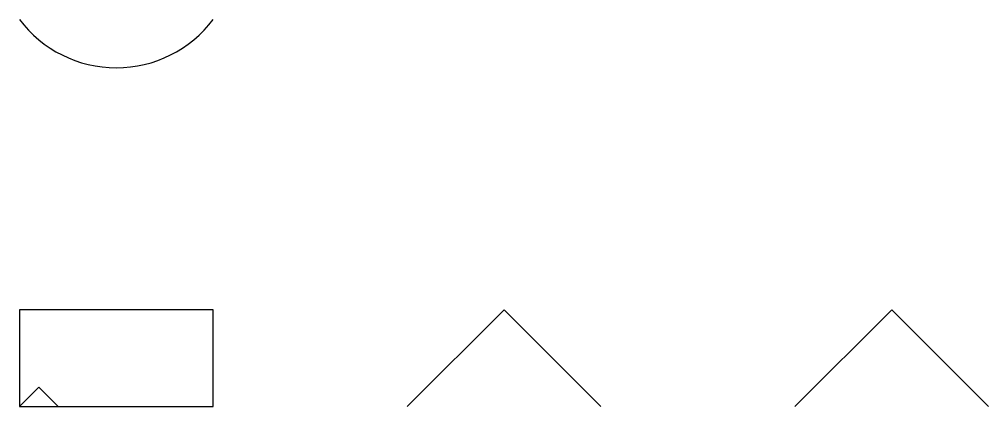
# Model space of a CAD drawing. Header units: metres. Extents: x 0 to 50, y 0 to 20.
import ezdxf

# ---------------------------------------------------------------- set-up
doc = ezdxf.new("R2010")
doc.units = ezdxf.units.M

msp = doc.modelspace()

# ---------------------------------------------------------------- linework, layer by layer
msp.add_lwpolyline([(0, 20, 0.5), (10, 20)], format="xyb")
msp.add_lwpolyline([(0, 0), (10, 0), (10, 5), (0, 5)], close=True)
for points in [[(20, 0), (25, 5), (30, 0)], [(40, 0), (45, 5), (50, 0)]]:
    msp.add_lwpolyline(points)
msp.add_polyline3d([(0, 0, 0), (1, 1, 1), (2, 0, 2)])

doc.saveas('drawing.dxf')
